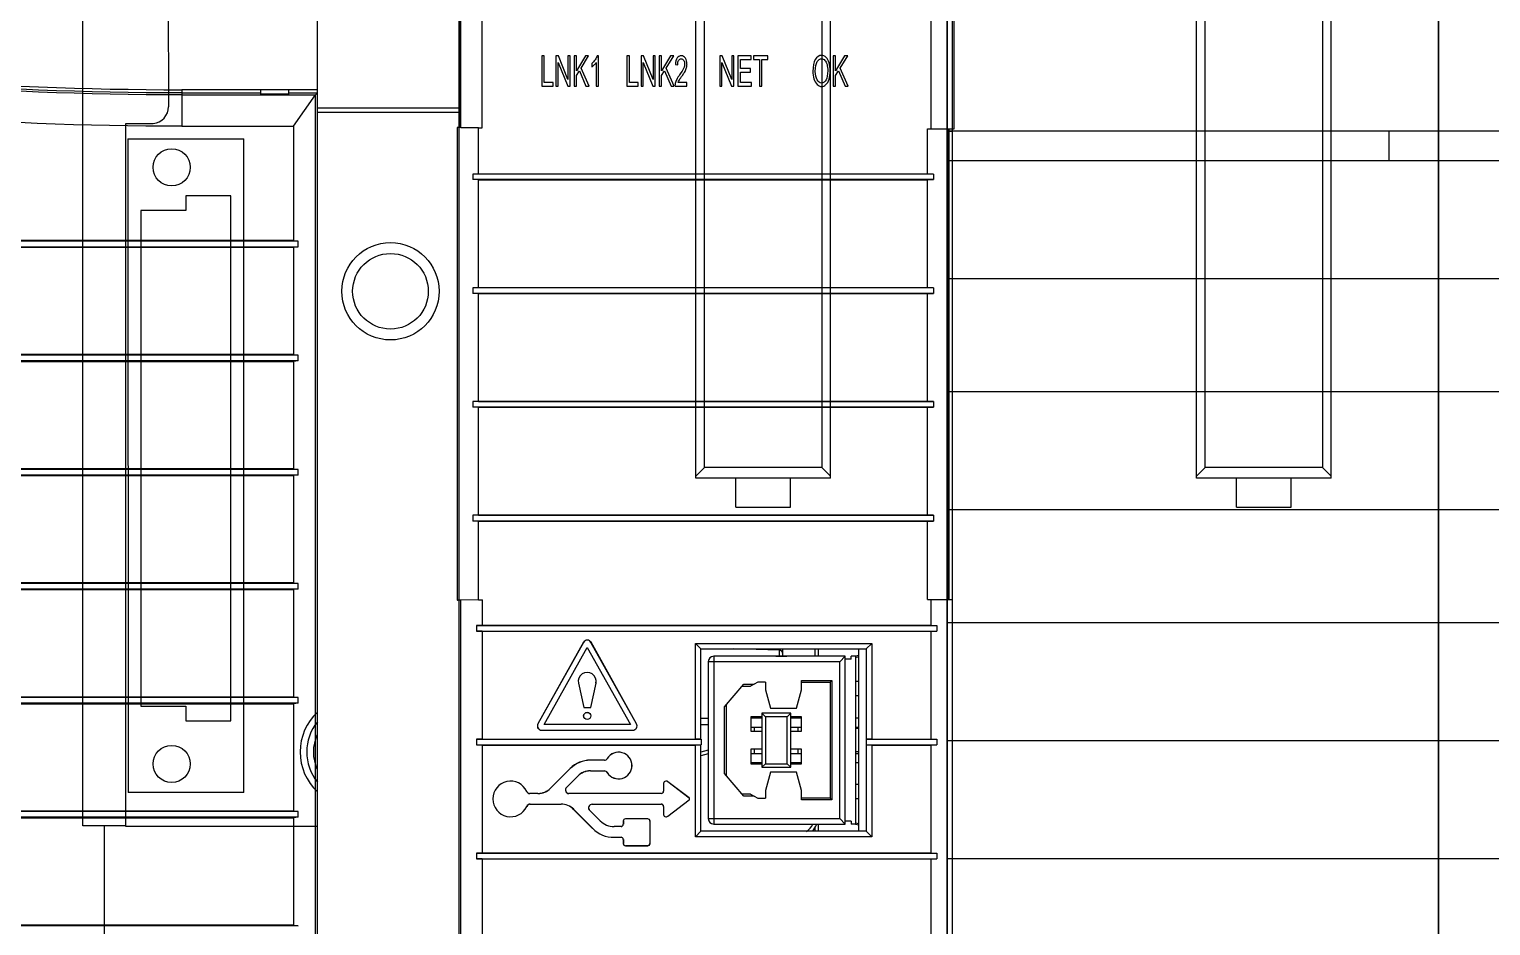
# Model space of a CAD drawing. Header units: millimetres. Extents: x 30557 to 235556, y -116603 to -73383.
# Drawn here: x 36195.1 to 36318, y -74978.8 to -74903.3 of the extents above; entities that cross this region are included whole.
import ezdxf

# ---------------------------------------------------------------- set-up
doc = ezdxf.new("R2010")
doc.units = ezdxf.units.MM

# ---------------------------------------------------------------- blocks, each defined once
blk = doc.blocks.new('1756-PA72')
at = {"linetype": 'Continuous'}
for p, q in [((8266.7, 5582.66), (8266.7, 5718.65)), ((8266.7, 5689.25), (8257.2, 5689.25)), ((8257.2, 5689.25), (8257.2, 5686.71)), ((8257.2, 5689.05), (8262.7, 5689.05)), ((8257.2, 5688.91), (8266.57, 5688.91)), ((8262.7, 5689.25), (8262.7, 5688.96)), ((8264.7, 5688.96), (8262.7, 5688.96)), ((8264.7, 5688.96), (8264.7, 5689.25)), ((8264.7, 5689.05), (8266.7, 5689.05)), ((8265.03, 5686.71), (8266.56, 5688.9)), ((8266.56, 5688.91), (8266.7, 5689.05)), ((8266.56, 5582.66), (8266.56, 5688.91)), ((8257.2, 5686.71), (8265.03, 5686.71)), ((8265.03, 5686.71), (8265.03, 5678.69)), ((8191.97, 5678.22), (8265.03, 5678.22)), ((8265.03, 5678.69), (8192, 5678.69)), ((8192, 5678.25), (8265.36, 5678.25)), ((8265.36, 5678.65), (8192.04, 5678.65)), ((8265.03, 5678.69), (8265.36, 5678.65)), ((8265.36, 5678.25), (8265.03, 5678.22)), ((8265.03, 5678.22), (8265.03, 5670.69)), ((8265.36, 5678.25), (8265.36, 5678.65)), ((8191.42, 5670.22), (8265.03, 5670.22)), ((8265.03, 5670.69), (8191.45, 5670.69)), ((8265.36, 5670.25), (8191.46, 5670.25)), ((8265.36, 5670.65), (8191.48, 5670.65)), ((8265.03, 5670.69), (8265.36, 5670.65)), ((8265.36, 5670.25), (8265.03, 5670.22)), ((8265.03, 5670.22), (8265.03, 5662.69)), ((8265.36, 5670.25), (8265.36, 5670.65)), ((8265.03, 5662.69), (8191.07, 5662.69)), ((8191.07, 5662.22), (8265.03, 5662.22)), ((8265.36, 5662.65), (8191.11, 5662.65)), ((8265.36, 5662.25), (8191.11, 5662.25)), ((8265.03, 5662.69), (8265.36, 5662.65)), ((8265.36, 5662.25), (8265.03, 5662.22)), ((8265.03, 5662.22), (8265.03, 5654.69)), ((8265.36, 5662.25), (8265.36, 5662.65)), ((8265.03, 5654.69), (8190.89, 5654.69)), ((8265.36, 5654.66), (8190.93, 5654.66)), ((8265.03, 5654.69), (8265.36, 5654.66)), ((8265.36, 5654.26), (8265.36, 5654.66)), ((8190.89, 5654.22), (8265.03, 5654.22)), ((8265.36, 5654.26), (8190.93, 5654.26)), ((8265.36, 5654.26), (8265.03, 5654.22)), ((8265.03, 5654.22), (8265.03, 5646.69)), ((8265.03, 5646.69), (8190.9, 5646.69)), ((8265.36, 5646.66), (8190.93, 5646.66)), ((8265.03, 5646.69), (8265.36, 5646.66)), ((8265.36, 5646.26), (8265.36, 5646.66)), ((8190.9, 5646.22), (8265.03, 5646.22)), ((8265.36, 5646.26), (8190.94, 5646.26)), ((8265.36, 5646.26), (8265.03, 5646.22)), ((8265.03, 5646.22), (8265.03, 5638.69)), ((8265.03, 5638.69), (8191.09, 5638.69)), ((8191.09, 5638.22), (8265.03, 5638.22)), ((8265.36, 5638.66), (8191.12, 5638.66)), ((8265.36, 5638.26), (8191.13, 5638.26)), ((8265.03, 5638.69), (8265.36, 5638.66)), ((8265.36, 5638.26), (8265.03, 5638.22)), ((8265.03, 5638.22), (8265.03, 5630.69)), ((8265.36, 5638.26), (8265.36, 5638.66)), ((8265.03, 5630.69), (8191.46, 5630.69)), ((8265.36, 5630.66), (8191.49, 5630.66)), ((8265.03, 5630.69), (8265.36, 5630.66))]:
    blk.add_line(p, q, dxfattribs=at)
for centre, radius, start, end in [((8257.2, 5941.94), 252.68, 260.8923, 270), ((8257.2, 5941.74), 252.82, 260.8924, 270.0001), ((8257.2, 5941.74), 252.68, 260.8924, 270.0001), ((8257.2, 5941.74), 255.02, 260.8923, 270)]:
    blk.add_arc(centre, radius, start, end, dxfattribs=at)
blk = doc.blocks.new('1756-EN2TR-Z')
at = {"color": 7, "linetype": 'Continuous'}
for p, q in [((-0.12, 142.44), (-0.12, 110.51)), ((34.57, 110.42), (34.57, 142.44)), ((0, 110.5), (0, 142.32)), ((34.45, 0), (34.45, 142.32)), ((1.5, 110.48), (1.5, 140.83)), ((32.96, 110.42), (32.96, 140.83)), ((5.68, 115.52), (5.68, 113.41)), ((5.85, 115.52), (5.68, 115.52)), ((5.85, 113.66), (5.85, 115.52)), ((6.67, 115.52), (6.67, 113.41)), ((6.84, 115.52), (6.67, 115.52)), ((6.83, 113.41), (6.83, 115.07)), ((6.83, 115.07), (7.49, 113.41)), ((7.5, 113.87), (6.84, 115.52)), ((7.5, 115.52), (7.5, 113.87)), ((7.66, 115.52), (7.5, 115.52)), ((7.66, 113.41), (7.66, 115.52)), ((7.94, 115.52), (7.94, 113.41)), ((8.11, 115.52), (7.94, 115.52)), ((8.74, 115.52), (8.11, 114.48)), ((8.11, 114.48), (8.11, 115.52)), ((8.43, 114.67), (8.96, 115.52)), ((8.96, 115.52), (8.74, 115.52)), ((9.18, 115), (9.18, 114.75)), ((9.49, 115.07), (9.49, 113.41)), ((9.65, 115.53), (9.55, 115.53)), ((9.65, 113.41), (9.65, 115.53)), ((11.64, 115.52), (11.64, 113.41)), ((11.81, 115.52), (11.64, 115.52)), ((11.81, 113.66), (11.81, 115.52)), ((12.63, 115.52), (12.63, 113.41)), ((12.8, 115.52), (12.63, 115.52)), ((12.79, 113.41), (12.79, 115.07)), ((12.79, 115.07), (13.46, 113.41)), ((13.47, 113.87), (12.8, 115.52)), ((13.47, 115.52), (13.47, 113.87)), ((13.63, 115.52), (13.47, 115.52)), ((13.63, 113.41), (13.63, 115.52)), ((13.9, 115.52), (13.9, 113.41)), ((14.07, 115.52), (13.9, 115.52)), ((14.7, 115.52), (14.07, 114.48)), ((14.07, 114.48), (14.07, 115.52)), ((14.4, 114.67), (14.93, 115.52)), ((14.93, 115.52), (14.7, 115.52)), ((15.04, 114.92), (15.2, 114.9)), ((18.14, 115.52), (18.14, 113.41)), ((18.31, 115.52), (18.14, 115.52)), ((18.3, 113.41), (18.3, 115.07)), ((18.3, 115.07), (18.97, 113.41)), ((18.98, 113.87), (18.31, 115.52)), ((18.98, 115.52), (18.98, 113.87)), ((19.14, 115.52), (18.98, 115.52)), ((19.14, 113.41), (19.14, 115.52)), ((19.42, 115.52), (19.42, 113.41)), ((20.34, 115.52), (19.42, 115.52)), ((19.59, 114.63), (19.59, 115.28)), ((19.59, 115.28), (20.34, 115.28)), ((20.34, 115.28), (20.34, 115.52)), ((20.5, 115.52), (20.5, 115.28)), ((21.51, 115.52), (20.5, 115.52)), ((20.5, 115.28), (20.92, 115.28)), ((20.92, 115.28), (20.92, 113.41)), ((21.09, 113.41), (21.09, 115.28)), ((21.09, 115.28), (21.51, 115.28)), ((21.51, 115.28), (21.51, 115.52)), ((26.09, 115.52), (26.09, 113.41)), ((26.26, 115.52), (26.09, 115.52)), ((26.89, 115.52), (26.26, 114.48)), ((26.26, 114.48), (26.26, 115.52)), ((26.58, 114.67), (27.11, 115.52)), ((27.11, 115.52), (26.89, 115.52)), ((6.47, 113.66), (5.85, 113.66)), ((6.47, 113.41), (6.47, 113.66)), ((8.11, 114.15), (8.31, 114.48)), ((8.11, 113.41), (8.11, 114.15)), ((8.31, 114.48), (8.76, 113.41)), ((8.99, 113.41), (8.43, 114.67)), ((12.43, 113.66), (11.81, 113.66)), ((12.43, 113.41), (12.43, 113.66)), ((14.07, 114.15), (14.28, 114.48)), ((14.07, 113.41), (14.07, 114.15)), ((14.28, 114.48), (14.73, 113.41)), ((14.95, 113.41), (14.4, 114.67)), ((15.84, 113.66), (15.22, 113.66)), ((15.84, 113.41), (15.84, 113.66)), ((20.29, 114.63), (19.59, 114.63)), ((19.59, 113.66), (19.59, 114.38)), ((19.59, 114.38), (20.29, 114.38)), ((20.37, 113.66), (19.59, 113.66)), ((20.29, 114.38), (20.29, 114.63)), ((20.37, 113.41), (20.37, 113.66)), ((26.26, 114.15), (26.47, 114.48)), ((26.26, 113.41), (26.26, 114.15)), ((26.47, 114.48), (26.92, 113.41)), ((27.14, 113.41), (26.58, 114.67)), ((5.68, 113.41), (6.47, 113.41)), ((6.67, 113.41), (6.83, 113.41)), ((7.49, 113.41), (7.66, 113.41)), ((7.94, 113.41), (8.11, 113.41)), ((8.76, 113.41), (8.99, 113.41)), ((9.49, 113.41), (9.65, 113.41)), ((11.64, 113.41), (12.43, 113.41)), ((12.63, 113.41), (12.79, 113.41)), ((13.46, 113.41), (13.63, 113.41)), ((13.9, 113.41), (14.07, 113.41)), ((14.73, 113.41), (14.95, 113.41)), ((15.01, 113.41), (15.84, 113.41)), ((18.14, 113.41), (18.3, 113.41)), ((18.97, 113.41), (19.14, 113.41)), ((19.42, 113.41), (20.37, 113.41)), ((20.92, 113.41), (21.09, 113.41)), ((26.09, 113.41), (26.26, 113.41)), ((26.92, 113.41), (27.14, 113.41)), ((-0.25, 110.51), (-0.25, 77.37)), ((-0.25, 110.51), (-0.24, 110.5)), ((0, 110.51), (-0.25, 110.51)), ((-0.24, 77.38), (-0.24, 110.5)), ((1.25, 110.48), (-0.24, 110.5)), ((0, 110.51), (0, 110.5)), ((0, 110.5), (1.5, 110.48)), ((1.25, 107.25), (1.25, 110.48)), ((1.25, 110.48), (1.5, 110.48)), ((32.71, 107.25), (32.71, 110.42)), ((32.71, 110.42), (34.57, 110.42)), ((34.2, 77.41), (34.2, 110.42)), ((34.21, 77.41), (34.21, 110.42)), ((34.45, 110.23), (34.21, 110.23)), ((1.25, 107.25), (0.85, 107.24)), ((0.85, 107.24), (0.85, 106.85)), ((33.11, 107.24), (0.85, 107.24)), ((33.11, 106.85), (0.85, 106.85)), ((1.25, 106.84), (0.85, 106.85)), ((1.25, 107.25), (32.71, 107.25)), ((1.25, 99.28), (1.25, 106.84)), ((1.25, 106.84), (32.71, 106.84)), ((32.71, 107.25), (33.11, 107.24)), ((32.71, 106.84), (33.11, 106.85)), ((32.71, 99.28), (32.71, 106.84)), ((33.11, 107.24), (33.11, 106.85)), ((1.25, 99.28), (0.85, 99.27)), ((0.85, 99.27), (0.85, 98.87)), ((33.11, 99.27), (0.85, 99.27)), ((33.11, 98.87), (0.85, 98.87)), ((1.25, 98.86), (0.85, 98.87)), ((1.25, 99.28), (32.71, 99.28)), ((1.25, 91.3), (1.25, 98.86)), ((1.25, 98.86), (32.71, 98.86)), ((32.71, 99.28), (33.11, 99.27)), ((32.71, 98.86), (33.11, 98.87)), ((32.71, 91.3), (32.71, 98.86)), ((33.11, 99.27), (33.11, 98.87)), ((0.85, 91.3), (0.85, 90.9)), ((1.25, 91.3), (0.85, 91.3)), ((33.11, 91.3), (0.85, 91.3)), ((1.25, 91.3), (32.71, 91.3)), ((32.71, 91.3), (33.11, 91.3)), ((33.11, 91.3), (33.11, 90.9)), ((33.11, 90.9), (0.85, 90.9)), ((1.25, 90.89), (0.85, 90.9)), ((1.25, 83.33), (1.25, 90.89)), ((1.25, 90.89), (32.71, 90.89)), ((32.71, 90.89), (33.11, 90.9)), ((32.71, 83.33), (32.71, 90.89)), ((1.25, 83.33), (0.85, 83.32)), ((0.85, 83.32), (0.85, 82.92)), ((33.11, 83.32), (0.85, 83.32)), ((1.25, 83.33), (32.71, 83.33)), ((32.71, 83.33), (33.11, 83.32)), ((33.11, 83.32), (33.11, 82.92)), ((33.11, 82.92), (0.85, 82.92)), ((1.25, 82.92), (0.85, 82.92)), ((1.25, 77.4), (1.25, 82.92)), ((1.25, 82.92), (32.71, 82.92)), ((32.71, 82.92), (33.11, 82.92)), ((32.71, 77.41), (32.71, 82.92)), ((-0.25, 77.37), (-0.24, 77.38)), ((0, 77.37), (-0.25, 77.37)), ((1.25, 77.4), (-0.24, 77.38)), ((1.5, 77.4), (0, 77.38)), ((0, 0), (0, 77.38)), ((1.25, 77.4), (1.5, 77.4)), ((1.5, 77.4), (1.5, 75.61)), ((32.71, 77.41), (34.45, 77.41)), ((32.96, 75.61), (32.96, 77.41)), ((1.5, 75.61), (1.1, 75.6)), ((1.1, 75.6), (1.1, 75.2)), ((1.1, 75.6), (33.36, 75.6)), ((1.1, 75.2), (33.36, 75.2)), ((1.5, 75.19), (1.1, 75.2)), ((1.5, 75.61), (32.96, 75.61)), ((1.5, 75.19), (1.5, 67.63)), ((1.5, 75.19), (32.96, 75.19)), ((32.96, 75.61), (33.36, 75.6)), ((32.96, 75.19), (33.36, 75.2)), ((32.96, 67.63), (32.96, 75.19)), ((33.36, 75.6), (33.36, 75.2)), ((8.6, 74.42), (5.41, 68.71)), ((8.6, 74.41), (5.41, 68.71)), ((5.84, 68.66), (8.86, 74.06)), ((5.85, 68.66), (8.86, 74.05)), ((8.86, 74.05), (8.86, 74.06)), ((8.86, 74.06), (11.88, 68.66)), ((8.86, 74.05), (11.88, 68.66)), ((12.31, 68.71), (9.12, 74.41)), ((12.32, 68.71), (9.13, 74.42)), ((16.44, 67.63), (16.44, 74.34)), ((16.44, 74.34), (28.8, 74.34)), ((16.83, 73.95), (16.44, 74.34)), ((16.83, 73.95), (28.41, 73.95)), ((16.83, 67.63), (16.83, 73.95)), ((22.55, 73.95), (22.55, 73.44)), ((25.04, 73.95), (25.04, 73.44)), ((27.9, 61.17), (27.9, 73.95)), ((28.4, 73.95), (28.4, 61.17)), ((28.41, 73.95), (28.8, 74.34)), ((28.41, 73.95), (28.41, 67.63)), ((28.8, 74.34), (28.8, 67.63)), ((17.34, 73.06), (17.34, 62.06)), ((26.94, 73.44), (17.72, 73.44)), ((22.08, 73.44), (22.08, 73.44)), ((22.08, 73.44), (22.84, 73.44)), ((22.84, 73.44), (22.84, 73.44)), ((26.94, 73.44), (26.56, 73.06)), ((26.94, 61.68), (26.94, 73.44)), ((27.35, 73.24), (26.94, 73.24)), ((27.66, 73.44), (27.35, 73.44)), ((27.35, 73.24), (27.35, 73.44)), ((27.9, 73.49), (27.66, 73.44)), ((27.66, 73.44), (27.66, 61.68)), ((27.66, 73.36), (27.9, 73.42)), ((23.88, 71.74), (26, 71.74)), ((23.88, 71.08), (23.88, 71.74)), ((25.88, 71.62), (26, 71.74)), ((26, 71.74), (26, 63.37)), ((8.25, 71.55), (8.61, 69.85)), ((8.25, 71.55), (8.61, 69.86)), ((9.11, 69.86), (9.48, 71.55)), ((9.12, 69.85), (9.48, 71.55)), ((18.48, 69.89), (19.82, 71.48)), ((19.71, 71.35), (20.31, 71.35)), ((19.82, 71.48), (20.55, 71.48)), ((20.81, 71.62), (20.31, 71.35)), ((21.34, 71.62), (20.81, 71.62)), ((21.34, 71.62), (21.34, 71.08)), ((21.34, 71.08), (21.69, 69.81)), ((23.53, 69.81), (23.88, 71.08)), ((23.88, 71.62), (25.88, 71.62)), ((25.88, 71.62), (25.88, 63.5)), ((27.9, 71.67), (27.66, 71.67)), ((8.61, 69.85), (8.61, 69.86)), ((8.61, 69.86), (9.11, 69.86)), ((8.61, 69.85), (9.12, 69.85)), ((9.12, 69.85), (9.11, 69.86)), ((18.48, 65.23), (18.48, 69.89)), ((18.61, 65.08), (18.61, 70.04)), ((21.69, 69.81), (23.53, 69.81)), ((27.9, 70.66), (27.66, 70.66)), ((5.85, 68.66), (5.84, 68.66)), ((11.88, 68.66), (5.84, 68.66)), ((11.88, 68.66), (5.85, 68.66)), ((11.88, 68.66), (11.88, 68.66)), ((21.09, 69.2), (20.33, 69.2)), ((20.33, 69.2), (20.33, 68.19)), ((20.33, 69.12), (21.09, 69.12)), ((20.58, 69.12), (20.58, 69.2)), ((23.12, 69.46), (21.09, 69.46)), ((21.09, 69.46), (21.09, 65.66)), ((21.09, 69.46), (21.34, 69.2)), ((22.86, 69.2), (21.34, 69.2)), ((21.34, 69.2), (21.34, 65.91)), ((23.12, 69.46), (22.86, 69.2)), ((22.86, 65.91), (22.86, 69.2)), ((23.12, 65.66), (23.12, 69.46)), ((23.88, 69.2), (23.12, 69.2)), ((23.12, 69.12), (23.88, 69.12)), ((23.62, 69.2), (23.62, 69.12)), ((23.88, 68.19), (23.88, 69.2)), ((27.66, 69.12), (27.9, 69.12)), ((1.1, 67.63), (1.1, 67.23)), ((1.5, 67.63), (1.1, 67.63)), ((1.1, 67.63), (16.83, 67.63)), ((1.5, 67.63), (16.44, 67.63)), ((5.67, 68.26), (12.05, 68.26)), ((5.67, 68.26), (12.05, 68.26)), ((16.84, 67.63), (16.44, 67.63)), ((16.84, 67.63), (16.84, 67.23)), ((20.33, 68.48), (21.09, 68.48)), ((20.33, 68.19), (21.09, 68.19)), ((20.58, 68.19), (20.58, 68.48)), ((23.12, 68.48), (23.88, 68.48)), ((23.12, 68.19), (23.88, 68.19)), ((23.62, 68.48), (23.62, 68.19)), ((27.66, 68.48), (27.9, 68.48)), ((27.9, 68.38), (27.66, 68.38)), ((28.41, 67.63), (33.36, 67.63)), ((28.41, 67.63), (28.41, 67.23)), ((28.8, 67.63), (28.41, 67.63)), ((28.8, 67.63), (32.96, 67.63)), ((32.96, 67.63), (33.36, 67.63)), ((33.36, 67.63), (33.36, 67.23)), ((1.1, 67.23), (16.83, 67.23)), ((1.5, 67.22), (1.1, 67.23)), ((1.5, 67.22), (1.5, 59.66)), ((1.5, 67.22), (16.44, 67.22)), ((16.44, 67.22), (16.84, 67.23)), ((16.44, 60.78), (16.44, 67.22)), ((16.83, 61.17), (16.83, 67.23)), ((17.34, 66.6), (16.83, 66.46)), ((21.09, 66.93), (20.33, 66.93)), ((20.33, 66.93), (20.33, 65.91)), ((20.33, 66.63), (21.09, 66.63)), ((20.58, 66.63), (20.58, 66.93)), ((23.88, 66.93), (23.12, 66.93)), ((23.12, 66.63), (23.88, 66.63)), ((23.62, 66.93), (23.62, 66.63)), ((23.88, 65.91), (23.88, 66.93)), ((27.9, 66.74), (27.66, 66.74)), ((27.66, 66.63), (27.9, 66.63)), ((28.41, 67.23), (33.36, 67.23)), ((28.41, 67.23), (28.41, 61.17)), ((28.41, 67.23), (28.8, 67.22)), ((28.8, 67.22), (32.96, 67.22)), ((28.8, 67.22), (28.8, 60.78)), ((32.96, 67.22), (33.36, 67.23)), ((32.96, 59.66), (32.96, 67.22)), ((7.66, 65.57), (6.28, 64.19)), ((7.67, 65.57), (6.29, 64.19)), ((10.06, 66.15), (9.08, 66.15)), ((10.06, 66.15), (9.08, 66.15)), ((20.33, 66), (21.09, 66)), ((20.33, 65.91), (21.09, 65.91)), ((20.58, 65.91), (20.58, 66)), ((21.09, 65.66), (21.34, 65.91)), ((21.09, 65.66), (23.12, 65.66)), ((21.34, 65.91), (22.86, 65.91)), ((23.12, 65.66), (22.86, 65.91)), ((23.12, 66), (23.88, 66)), ((23.12, 65.91), (23.88, 65.91)), ((23.62, 66), (23.62, 65.91)), ((27.66, 66), (27.9, 66)), ((7.4, 64.25), (8.19, 65.04)), ((7.41, 64.24), (8.2, 65.03)), ((9.08, 65.4), (10.06, 65.4)), ((9.08, 65.4), (10.06, 65.4)), ((16, 63.5), (14.5, 64.65)), ((16, 63.51), (14.51, 64.65)), ((19.82, 63.64), (18.48, 65.23)), ((21.69, 65.31), (21.34, 64.04)), ((23.53, 65.31), (21.69, 65.31)), ((23.88, 64.04), (23.53, 65.31)), ((5.41, 63.83), (4.84, 63.83)), ((5.41, 63.82), (4.84, 63.82)), ((14.05, 63.83), (7.58, 63.83)), ((14.05, 63.82), (7.58, 63.82)), ((14.2, 64.5), (14.2, 63.98)), ((14.2, 64.5), (14.2, 63.98)), ((20.31, 63.77), (19.71, 63.77)), ((20.55, 63.64), (19.82, 63.64)), ((20.31, 63.77), (20.81, 63.5)), ((20.81, 63.5), (21.34, 63.5)), ((21.34, 64.04), (21.34, 63.5)), ((23.88, 63.37), (23.88, 64.04)), ((25.88, 63.5), (23.88, 63.5)), ((25.88, 63.5), (26, 63.37)), ((27.9, 64.46), (27.66, 64.46)), ((4.87, 63.07), (7.03, 63.07)), ((4.87, 63.07), (7.03, 63.07)), ((7.9, 62.71), (9.24, 61.37)), ((7.91, 62.71), (9.24, 61.38)), ((9.77, 61.9), (9.02, 62.65)), ((9.77, 61.91), (9.03, 62.65)), ((9.2, 63.07), (14.05, 63.07)), ((9.2, 63.07), (14.05, 63.07)), ((14.2, 62.92), (14.2, 62.38)), ((14.2, 62.92), (14.2, 62.38)), ((14.5, 62.23), (16, 63.38)), ((14.51, 62.23), (16, 63.37)), ((26, 63.37), (23.88, 63.37)), ((27.9, 63.45), (27.66, 63.45)), ((11.23, 61.51), (10.74, 61.51)), ((11.23, 61.5), (10.74, 61.5)), ((11.38, 61.88), (11.38, 61.66)), ((11.39, 61.88), (11.39, 61.66)), ((13.1, 62.04), (11.54, 62.04)), ((13.1, 62.04), (11.54, 62.04)), ((13.26, 60.32), (13.26, 61.88)), ((13.26, 60.32), (13.26, 61.88)), ((17.72, 61.68), (26.94, 61.68)), ((22.08, 61.68), (22.84, 61.68)), ((22.08, 61.68), (22.08, 61.68)), ((22.84, 61.68), (22.84, 61.68)), ((25.04, 61.68), (25.04, 61.17)), ((26.94, 61.68), (26.56, 62.06)), ((27.35, 61.88), (26.94, 61.88)), ((27.35, 61.88), (27.35, 61.68)), ((27.66, 61.68), (27.35, 61.68)), ((27.9, 61.7), (27.66, 61.75)), ((27.66, 61.68), (27.9, 61.63)), ((10.74, 60.76), (11.23, 60.76)), ((10.74, 60.75), (11.23, 60.75)), ((11.38, 60.6), (11.38, 60.32)), ((11.39, 60.6), (11.39, 60.32)), ((16.83, 61.17), (16.44, 60.78)), ((28.8, 60.78), (16.44, 60.78)), ((28.41, 61.17), (16.83, 61.17)), ((28.41, 61.17), (28.8, 60.78)), ((1.5, 59.66), (1.1, 59.65)), ((1.1, 59.65), (1.1, 59.25)), ((1.1, 59.65), (33.36, 59.65)), ((1.5, 59.66), (32.96, 59.66)), ((11.54, 60.17), (13.1, 60.17)), ((11.54, 60.16), (13.1, 60.16)), ((32.96, 59.66), (33.36, 59.65)), ((33.36, 59.65), (33.36, 59.25)), ((1.1, 59.25), (33.36, 59.25)), ((1.5, 59.25), (1.1, 59.25)), ((1.5, 59.25), (1.5, 51.68)), ((1.5, 59.25), (32.96, 59.25)), ((32.96, 59.25), (33.36, 59.25)), ((32.96, 51.68), (32.96, 59.25))]:
    blk.add_line(p, q, dxfattribs=at)
at = {"color": 9, "linetype": 'Continuous'}
for p, q in [((8.6, 74.42), (8.6, 74.41)), ((9.13, 74.42), (9.12, 74.41)), ((22.31, 73.87), (19.09, 73.95)), ((22.31, 73.95), (22.31, 73.87)), ((22.31, 73.87), (22.31, 73.44)), ((24.8, 73.95), (24.8, 73.44)), ((26.56, 73.06), (17.34, 73.06)), ((17.72, 73.44), (17.72, 61.68)), ((26.56, 62.06), (26.56, 73.06)), ((8.25, 71.55), (8.25, 71.55)), ((9.48, 71.55), (9.48, 71.55)), ((5.41, 68.71), (5.41, 68.71)), ((12.32, 68.71), (12.31, 68.71)), ((16.83, 69.09), (17.34, 69.1)), ((16.83, 68.65), (17.34, 68.66)), ((5.67, 68.26), (5.67, 68.26)), ((12.05, 68.26), (12.05, 68.26)), ((17.34, 66.86), (16.83, 66.72)), ((7.66, 65.57), (7.67, 65.57)), ((9.08, 66.15), (9.08, 66.15)), ((10.06, 66.15), (10.06, 66.15)), ((10.27, 66.27), (10.27, 66.27)), ((8.2, 65.03), (8.19, 65.04)), ((9.08, 65.4), (9.08, 65.4)), ((10.06, 65.4), (10.06, 65.4)), ((10.27, 65.28), (10.27, 65.28)), ((14.51, 64.65), (14.5, 64.65)), ((4.62, 63.97), (4.62, 63.97)), ((4.84, 63.83), (4.84, 63.82)), ((5.41, 63.83), (5.41, 63.82)), ((6.28, 64.19), (6.29, 64.19)), ((7.41, 64.24), (7.4, 64.25)), ((7.58, 63.83), (7.58, 63.82)), ((14.05, 63.83), (14.05, 63.82)), ((14.2, 64.5), (14.2, 64.5)), ((14.2, 63.98), (14.2, 63.98)), ((16, 63.51), (16, 63.5)), ((4.62, 62.91), (4.62, 62.91)), ((4.87, 63.07), (4.87, 63.07)), ((7.03, 63.07), (7.03, 63.07)), ((7.9, 62.71), (7.91, 62.71)), ((9.03, 62.65), (9.02, 62.65)), ((9.2, 63.07), (9.2, 63.07)), ((14.05, 63.07), (14.05, 63.07)), ((14.2, 62.92), (14.2, 62.92)), ((16, 63.37), (16, 63.38)), ((9.77, 61.91), (9.77, 61.9)), ((10.74, 61.51), (10.74, 61.5)), ((11.23, 61.51), (11.23, 61.5)), ((11.38, 61.88), (11.39, 61.88)), ((11.38, 61.66), (11.39, 61.66)), ((11.54, 62.04), (11.54, 62.04)), ((13.1, 62.04), (13.1, 62.04)), ((13.26, 61.88), (13.26, 61.88)), ((14.2, 62.38), (14.2, 62.38)), ((14.51, 62.23), (14.5, 62.23)), ((17.34, 62.06), (26.56, 62.06)), ((9.24, 61.37), (9.24, 61.38)), ((10.74, 60.75), (10.74, 60.76)), ((11.23, 60.75), (11.23, 60.76)), ((11.38, 60.6), (11.39, 60.6)), ((24.8, 61.41), (24.8, 61.17)), ((11.38, 60.32), (11.39, 60.32)), ((11.54, 60.16), (11.54, 60.17)), ((13.1, 60.16), (13.1, 60.17)), ((13.26, 60.32), (13.26, 60.32))]:
    blk.add_line(p, q, dxfattribs=at)
at = {"color": 7, "linetype": 'Continuous'}
for radius in [0.254, 0.249]:
    blk.add_circle((8.86, 69.26), radius, dxfattribs=at)
for centre, radius, start, end in [((14.84, 114.95), 1.01, 345.7639, 0.0789), ((15.73, 113.44), 0.724, 167.2876, 181.6575), ((8.86, 74.27), 0.303, 29.2, 150.8), ((8.86, 74.27), 0.299, 29.2, 150.8), ((17.72, 73.06), 0.38, 90, 180), ((8.86, 71.68), 0.631, 347.8686, 192.1314), ((8.86, 71.68), 0.627, 347.8686, 192.1314), ((5.67, 68.56), 0.303, 150.8, 270), ((5.67, 68.56), 0.299, 150.8, 270), ((12.05, 68.56), 0.303, 270, 29.2), ((12.05, 68.56), 0.299, 270, 29.2), ((11.06, 65.78), 0.939, 211.7569, 148.2431), ((11.06, 65.78), 0.934, 211.7569, 148.2431), ((9.08, 64.16), 2, 90, 135), ((9.08, 64.16), 1.99, 90, 135), ((10.06, 66.4), 0.249, 270, 328.2431), ((10.06, 66.4), 0.245, 270, 328.2431), ((3.49, 63.44), 1.25, 24.955, 335.045), ((3.49, 63.44), 1.25, 24.955, 335.045), ((9.08, 64.16), 1.25, 90, 135), ((9.08, 64.16), 1.24, 90, 135), ((10.06, 65.15), 0.249, 31.7569, 90), ((10.06, 65.15), 0.245, 31.7569, 90), ((14.39, 64.5), 0.191, 52.5, 180), ((14.39, 64.5), 0.187, 52.5, 180), ((4.84, 64.07), 0.249, 204.955, 270), ((4.84, 64.07), 0.245, 204.955, 270), ((5.41, 65.07), 1.25, 270, 315), ((5.41, 65.07), 1.24, 270, 315), ((7.58, 64.07), 0.249, 135, 270), ((7.58, 64.07), 0.245, 135, 270), ((14.05, 63.98), 0.156, 270, 0), ((14.05, 63.98), 0.151, 270, 0), ((15.95, 63.44), 0.0833, 307.5, 52.5), ((15.95, 63.44), 0.079, 307.5, 52.5), ((4.87, 62.8), 0.276, 90, 155.045), ((4.87, 62.8), 0.272, 90, 155.045), ((7.03, 61.83), 1.25, 45, 90), ((7.03, 61.83), 1.24, 45, 90), ((9.2, 62.82), 0.249, 90, 225), ((9.2, 62.82), 0.245, 90, 225), ((14.05, 62.92), 0.156, 0, 90), ((14.05, 62.92), 0.151, 0, 90), ((10.74, 62.87), 1.37, 225, 270), ((10.74, 62.87), 1.37, 225, 270), ((11.23, 61.66), 0.156, 270, 0), ((11.23, 61.66), 0.151, 270, 0), ((11.54, 61.88), 0.16, 90, 180), ((11.54, 61.88), 0.156, 90, 180), ((13.1, 61.88), 0.16, 0, 90), ((13.1, 61.88), 0.156, 0, 90), ((14.39, 62.38), 0.191, 180, 307.5), ((14.39, 62.38), 0.187, 180, 307.5), ((17.72, 62.06), 0.38, 180, 270), ((23.54, 62.22), 1.5, 315.5433, 338.7132), ((10.74, 62.87), 2.12, 225, 270), ((10.74, 62.87), 2.12, 225, 270), ((11.23, 60.6), 0.156, 0, 90), ((11.23, 60.6), 0.151, 0, 90), ((11.54, 60.32), 0.16, 180, 270), ((11.54, 60.32), 0.156, 180, 270), ((13.1, 60.32), 0.16, 270, 0), ((13.1, 60.32), 0.156, 270, 0)]:
    blk.add_arc(centre, radius, start, end, dxfattribs=at)
at = {"color": 9, "linetype": 'Continuous'}
blk.add_arc((23.55, 62.22), 1.25, 302.7978, 334.1794, dxfattribs=at)
at = {"color": 7, "linetype": 'Continuous'}
for points in [[(9.41, 115.25), (9.34, 115.15), (9.27, 115.07), (9.18, 115)], [(9.18, 114.75), (9.23, 114.78), (9.28, 114.83), (9.35, 114.89)], [(9.35, 114.89), (9.41, 114.95), (9.45, 115), (9.49, 115.07)], [(9.55, 115.53), (9.52, 115.44), (9.47, 115.35), (9.41, 115.25)], [(15.16, 115.38), (15.09, 115.27), (15.05, 115.12), (15.04, 114.92)], [(15.45, 115.53), (15.33, 115.53), (15.23, 115.48), (15.16, 115.38)], [(15.2, 114.9), (15.2, 115.03), (15.22, 115.13), (15.26, 115.21)], [(15.26, 115.21), (15.31, 115.28), (15.37, 115.32), (15.44, 115.32)], [(15.44, 115.32), (15.52, 115.32), (15.57, 115.28), (15.62, 115.21)], [(15.74, 115.36), (15.67, 115.48), (15.57, 115.53), (15.45, 115.53)], [(15.68, 114.95), (15.68, 114.86), (15.66, 114.75), (15.61, 114.64)], [(15.62, 115.21), (15.66, 115.14), (15.68, 115.06), (15.68, 114.95)], [(15.71, 114.44), (15.76, 114.53), (15.79, 114.62), (15.81, 114.7)], [(15.84, 114.95), (15.84, 115.11), (15.81, 115.25), (15.74, 115.36)], [(24.84, 115.26), (24.73, 115.07), (24.67, 114.79), (24.67, 114.44)], [(25.28, 115.56), (25.1, 115.56), (24.95, 115.46), (24.84, 115.26)], [(24.84, 114.44), (24.84, 114.75), (24.89, 114.98), (24.97, 115.12)], [(24.97, 115.12), (25.06, 115.25), (25.16, 115.32), (25.28, 115.32)], [(25.59, 115.42), (25.5, 115.51), (25.39, 115.56), (25.28, 115.56)], [(25.28, 115.32), (25.36, 115.32), (25.44, 115.29), (25.5, 115.21)], [(25.5, 115.21), (25.57, 115.14), (25.62, 115.05), (25.66, 114.92)], [(25.81, 115.03), (25.76, 115.2), (25.69, 115.33), (25.59, 115.42)], [(25.66, 114.92), (25.69, 114.79), (25.71, 114.64), (25.71, 114.47)], [(25.88, 114.47), (25.88, 114.68), (25.86, 114.87), (25.81, 115.03)], [(15.13, 113.88), (15.08, 113.78), (15.05, 113.69), (15.03, 113.59)], [(15.33, 114.19), (15.24, 114.07), (15.17, 113.97), (15.13, 113.88)], [(15.22, 113.66), (15.24, 113.71), (15.26, 113.76), (15.29, 113.8)], [(15.29, 113.8), (15.32, 113.85), (15.38, 113.94), (15.47, 114.07)], [(15.61, 114.64), (15.56, 114.53), (15.47, 114.38), (15.33, 114.19)], [(15.47, 114.07), (15.58, 114.23), (15.66, 114.35), (15.71, 114.44)], [(24.67, 114.44), (24.67, 114.26), (24.7, 114.08), (24.74, 113.92)], [(24.74, 113.92), (24.79, 113.75), (24.86, 113.62), (24.96, 113.52)], [(24.97, 113.84), (24.88, 113.98), (24.84, 114.18), (24.84, 114.44)], [(25.28, 113.62), (25.15, 113.62), (25.05, 113.69), (24.97, 113.84)], [(25.59, 113.84), (25.51, 113.69), (25.4, 113.62), (25.28, 113.62)], [(25.58, 113.51), (25.68, 113.59), (25.75, 113.72), (25.8, 113.89)], [(25.71, 114.47), (25.71, 114.2), (25.67, 113.99), (25.59, 113.84)], [(25.8, 113.89), (25.86, 114.06), (25.88, 114.25), (25.88, 114.47)], [(24.96, 113.52), (25.05, 113.43), (25.16, 113.38), (25.28, 113.38)], [(25.28, 113.38), (25.39, 113.38), (25.49, 113.42), (25.58, 113.51)], [(16.84, 67.63), (16.84, 67.63), (16.84, 67.63), (16.84, 67.63)], [(28.41, 67.23), (28.41, 67.23), (28.41, 67.23), (28.41, 67.23)]]:
    blk.add_open_spline(points, degree=3, dxfattribs=at)
at = {"color": 9, "linetype": 'Continuous'}
blk.add_open_spline([(22.55, 73.65), (22.55, 73.65), (22.55, 73.67), (22.54, 73.69), (22.54, 73.71), (22.53, 73.73), (22.52, 73.75), (22.51, 73.77), (22.49, 73.79), (22.48, 73.8), (22.46, 73.82), (22.44, 73.83), (22.42, 73.84), (22.4, 73.85), (22.38, 73.86), (22.35, 73.87), (22.33, 73.87), (22.31, 73.87), (22.31, 73.87)], degree=3, knots=[0, 0, 0, 0, 0.059257, 0.11864, 0.178271, 0.238262, 0.298707, 0.359685, 0.421251, 0.483437, 0.546255, 0.609689, 0.673705, 0.738247, 0.803241, 0.8686, 0.934222, 1, 1, 1, 1], dxfattribs=at)
blk = doc.blocks.new('1756-IO-Z')
for p, q in [((0, -142.68), (0, 0)), ((0, 0), (0, -142.68)), ((34.42, 0), (34.42, -142.68)), ((34.42, -142.68), (34.42, 0)), ((0, -34.47), (34.42, -34.47)), ((30.98, -36.54), (30.98, -34.47)), ((0, -36.54), (34.42, -36.54)), ((0, -44.81), (34.42, -44.81)), ((0, -52.73), (34.42, -52.73)), ((0, -61), (34.42, -61)), ((0, -68.93), (34.42, -68.93)), ((0, -77.2), (34.42, -77.2)), ((0, -85.47), (34.42, -85.47))]:
    blk.add_line(p, q)
blk = doc.blocks.new('1756-A10-Z')
at = {"color": 7, "linetype": 'Continuous'}
for p, q in [((16.44, -136.82), (16.44, 8.71)), ((26.36, -136.91), (26.36, 8.8)), ((0, -74.38), (0, 0.78)), ((6.01, -23.97), (6, -7.76)), ((42.95, -50.02), (42.95, -12.04)), ((52.37, -50.02), (52.37, -12.04)), ((78.03, -50.02), (78.02, -12.03)), ((87.45, -50.02), (87.45, -12.03)), ((43.55, -49.27), (43.55, -12.79)), ((51.77, -12.79), (51.77, -49.27)), ((78.63, -49.27), (78.63, -12.78)), ((86.84, -12.78), (86.85, -49.27)), ((26.36, -24.07), (16.44, -24.07)), ((26.36, -24.37), (16.44, -24.37)), ((3.01, -74.42), (3, -25.16)), ((3, -25.16), (4.93, -25.16)), ((3.15, -26.22), (3.16, -72.04)), ((3.15, -26.22), (11.27, -26.22)), ((11.27, -72.04), (11.27, -26.22)), ((7.22, -30.21), (7.22, -31.25)), ((10.37, -30.21), (7.22, -30.21)), ((10.37, -67.03), (10.37, -30.21)), ((4.05, -31.25), (4.06, -65.99)), ((7.22, -31.25), (4.05, -31.25)), ((42.95, -49.87), (43.55, -49.27)), ((52.37, -50.02), (42.95, -50.02)), ((51.77, -49.27), (43.55, -49.27)), ((45.75, -52.05), (45.75, -50.02)), ((49.57, -52.05), (49.57, -50.02)), ((52.37, -49.87), (51.77, -49.27)), ((78.03, -49.87), (78.63, -49.27)), ((87.45, -50.02), (78.03, -50.02)), ((86.85, -49.27), (78.63, -49.27)), ((80.83, -52.05), (80.83, -50.02)), ((84.65, -52.05), (84.65, -50.02)), ((87.45, -49.87), (86.85, -49.27)), ((45.75, -52.05), (49.57, -52.05)), ((80.83, -52.05), (84.65, -52.05)), ((4.06, -65.99), (7.22, -65.99)), ((7.22, -65.99), (7.22, -67.03)), ((7.22, -67.03), (10.37, -67.03)), ((11.27, -72.04), (3.16, -72.04)), ((3.01, -74.38), (0, -74.38)), ((1.5, -74.38), (1.5, -130.51)), ((16.44, -74.42), (3.01, -74.42))]:
    blk.add_line(p, q, dxfattribs=at)
for centre, radius in [((6.22, -28.22), 1.3), ((21.55, -36.91), 3.41), ((21.55, -36.91), 2.65), ((6.22, -70.04), 1.3)]:
    blk.add_circle(centre, radius, dxfattribs=at)
for centre, radius, start, end in [((4.81, -23.97), 1.19, 275.8676, 359.8314), ((19.04, -69.2), 3.82, 133.0337, 226.9652), ((19.04, -69.2), 3.36, 140.8923, 219.1077)]:
    blk.add_arc(centre, radius, start, end, dxfattribs=at)
at = {"color": 9, "linetype": 'Continuous'}
blk.add_arc((19.04, -69.2), 2.89, 154.9131, 205.0869, dxfattribs=at)

msp = doc.modelspace()

# ---------------------------------------------------------------- block references
at = {"xscale": 1.2, "yscale": 1.2, "zscale": 1.2}
for name, p in [('1756-A10-Z', (36199.65, -74881.1)), ('1756-EN2TR-Z', (36231.42, -75044.22)), ('1756-IO-Z', (36272.31, -74870.54)), ('1756-IO-Z', (36313.61, -74870.54))]:
    msp.add_blockref(name, p, dxfattribs=at)
at = {"linetype": 'Continuous', "xscale": 1.2, "yscale": 1.2, "zscale": 1.2}
msp.add_blockref('1756-PA72', (26299.33, -81735.55), dxfattribs=at)

doc.saveas('drawing.dxf')
